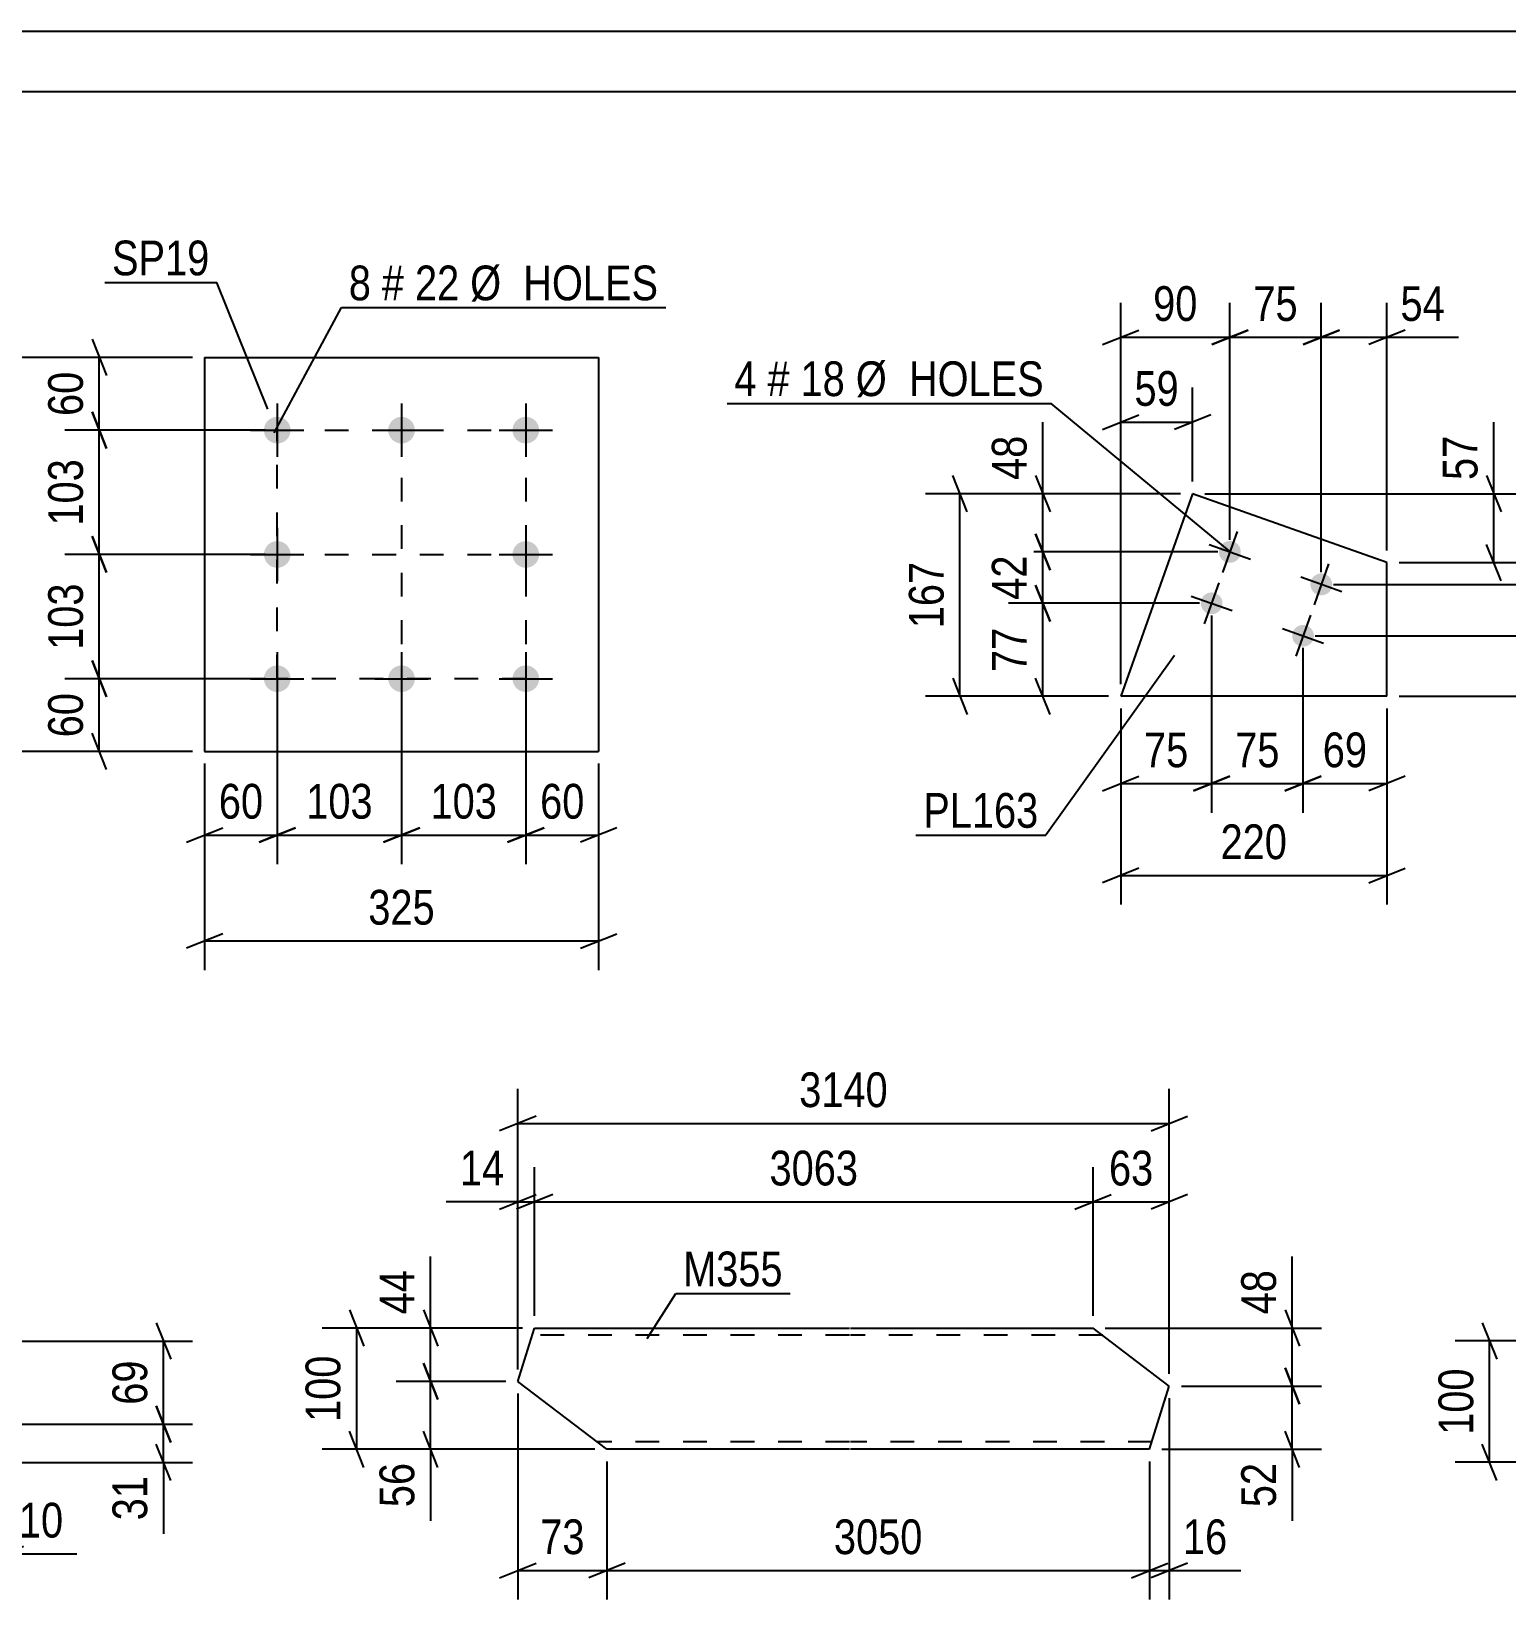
# Model space of a CAD drawing. Header units: millimetres. Extents: x 0 to 420, y 0 to 297.
# Drawn here: x 86.2 to 207.8, y 167.7 to 297 of the extents above; entities that cross this region are included whole.
import ezdxf

# ---------------------------------------------------------------- set-up
doc = ezdxf.new("R2010")
doc.units = ezdxf.units.MM
doc.linetypes.add('DXK_LINE_DOT2', pattern=[3.9198, 1.9599, -1.9599])
doc.styles.add('Arial Narrow', font='ARIALN.TTF', dxfattribs={"height": 0.2})

# ---------------------------------------------------------------- blocks, each defined once
blk = doc.blocks.new('Unknown-318889927-1133')
at = {"color": 5, "linetype": 'Continuous'}
for p, q in [((420, 297), (0, 297)), ((415, 292), (5, 292))]:
    blk.add_line(p, q, dxfattribs=at)
blk = doc.blocks.new('Part-318889927-10375 - 10374')
at = {"color": 2, "linetype": 'Continuous'}
for p, q in [((100.45, 270.11), (100.45, 237.61)), ((100.45, 270.11), (132.95, 270.11)), ((132.95, 270.11), (132.95, 237.61)), ((100.45, 237.61), (132.95, 237.61))]:
    blk.add_line(p, q, dxfattribs=at)
blk = doc.blocks.new('Bolt-318889927-10376 - 10374')
at = {"linetype": 'Continuous'}
for points in [[(106.45, 265.21, -1), (106.45, 263.01, -1)], [(116.7, 265.21, -1), (116.7, 263.01, -1)], [(126.95, 265.21, -1), (126.95, 263.01, -1)], [(106.45, 254.96, -1), (106.45, 252.76, -1)], [(126.95, 254.96, -1), (126.95, 252.76, -1)], [(106.45, 244.71, -1), (106.45, 242.51, -1)], [(116.7, 244.71, -1), (116.7, 242.51, -1)], [(126.95, 244.71, -1), (126.95, 242.51, -1)]]:
    blk.add_hatch(color=1, dxfattribs=at).paths.add_polyline_path(points)
at = {"color": 1, "linetype": 'Continuous'}
for p, q in [((106.45, 266.31), (106.45, 261.91)), ((116.7, 266.31), (116.7, 261.91)), ((126.95, 266.31), (126.95, 261.91)), ((104.25, 264.11), (108.65, 264.11)), ((114.5, 264.11), (118.9, 264.11)), ((124.75, 264.11), (129.15, 264.11)), ((106.45, 256.06), (106.45, 251.66)), ((126.95, 256.06), (126.95, 251.66)), ((104.25, 253.86), (108.65, 253.86)), ((124.75, 253.86), (129.15, 253.86)), ((106.45, 245.81), (106.45, 241.41)), ((116.7, 245.81), (116.7, 241.41)), ((126.95, 245.81), (126.95, 241.41)), ((104.25, 243.61), (108.65, 243.61)), ((114.5, 243.61), (118.9, 243.61)), ((124.75, 243.61), (129.15, 243.61))]:
    blk.add_line(p, q, dxfattribs=at)
blk = doc.blocks.new('Part-318889927-12897 - 12896')
at = {"color": 2, "linetype": 'Continuous'}
for p, q in [((126.29, 185.65), (127.67, 190.06)), ((127.67, 190.06), (153.64, 190.06)), ((153.74, 190.06), (173.74, 190.06)), ((180.02, 185.27), (173.74, 190.06)), ((133.64, 180.06), (126.29, 185.65)), ((178.4, 180.06), (180.02, 185.27)), ((153.64, 180.06), (133.64, 180.06)), ((178.4, 180.06), (153.74, 180.06))]:
    blk.add_line(p, q, dxfattribs=at)
at = {"color": 7, "linetype": 'DXK_LINE_DOT2'}
for p, q in [((153.64, 189.46), (127.48, 189.46)), ((174.53, 189.46), (153.74, 189.46)), ((153.64, 180.66), (132.85, 180.66)), ((178.59, 180.66), (153.74, 180.66))]:
    blk.add_line(p, q, dxfattribs=at)
blk = doc.blocks.new('Part-318889927-10713 - 10712')
at = {"color": 2, "linetype": 'Continuous'}
for p, q in [((181.95, 258.87), (176.02, 242.16)), ((197.97, 253.19), (181.95, 258.87)), ((197.97, 242.16), (197.97, 253.19)), ((197.97, 242.16), (176.02, 242.16))]:
    blk.add_line(p, q, dxfattribs=at)
blk = doc.blocks.new('Bolt-318889927-10714 - 10712')
at = {"linetype": 'Continuous'}
for points in [[(185.87, 253.77, -1), (184.17, 254.37, -1)], [(193.41, 251.09, -1), (191.71, 251.69, -1)], [(184.36, 249.53, -1), (182.67, 250.13, -1)], [(191.9, 246.85, -1), (190.21, 247.45, -1)]]:
    blk.add_hatch(color=1, dxfattribs=at).paths.add_polyline_path(points)
at = {"color": 1, "linetype": 'Continuous'}
for p, q in [((185.62, 255.76), (184.42, 252.37)), ((183.32, 254.67), (186.71, 253.47)), ((193.16, 253.09), (191.96, 249.7)), ((184.12, 251.52), (182.91, 248.13)), ((190.86, 252), (194.25, 250.79)), ((181.82, 250.43), (185.21, 249.23)), ((191.66, 248.85), (190.45, 245.46)), ((189.36, 247.75), (192.75, 246.55))]:
    blk.add_line(p, q, dxfattribs=at)
blk = doc.blocks.new('Rectangle-318889927-12615 - 10374')
at = {"color": 1, "linetype": 'DXK_LINE_DOT2'}
blk.add_lwpolyline([(106.45, 264.11), (126.95, 264.11), (126.95, 243.61), (106.45, 243.61), (106.45, 264.11)], close=True, dxfattribs=at)
blk = doc.blocks.new('Line-318889927-12625 - 10374')
at = {"color": 1, "linetype": 'DXK_LINE_DOT2'}
blk.add_line((106.45, 253.86), (126.95, 253.86), dxfattribs=at)
blk = doc.blocks.new('Line-318889927-12632 - 10374')
at = {"color": 1, "linetype": 'DXK_LINE_DOT2'}
blk.add_line((116.7, 264.11), (116.7, 242.61), dxfattribs=at)
blk = doc.blocks.new('StraightDimension-318889927-10776 - 10374')
at = {"color": 7, "linetype": 'Continuous'}
for p, q in [((91.17, 271.61), (92.37, 268.61)), ((99.45, 270.11), (88.92, 270.11)), ((91.77, 264.11), (91.77, 270.11)), ((92.37, 262.61), (91.17, 265.61)), ((105.45, 264.11), (88.92, 264.11))]:
    blk.add_line(p, q, dxfattribs=at)
at = {"color": 0}
blk.add_wipeout([(91.02, 269.54), (86.82, 269.54), (86.82, 264.68), (91.02, 264.68)], dxfattribs=at)
at = {"color": 3, "style": 'Arial Narrow'}
blk.add_text('60', height=2.863, rotation=90.0002, dxfattribs=at).set_placement((90.42, 265.28))
blk = doc.blocks.new('StraightDimension-318889927-10779 - 10374')
at = {"color": 7, "linetype": 'Continuous'}
for p, q in [((91.17, 245.11), (92.37, 242.11)), ((105.45, 243.61), (88.92, 243.61)), ((91.77, 237.61), (91.77, 243.61)), ((92.37, 236.11), (91.17, 239.11)), ((99.45, 237.61), (88.92, 237.61))]:
    blk.add_line(p, q, dxfattribs=at)
at = {"color": 0}
blk.add_wipeout([(91.02, 243.04), (86.82, 243.04), (86.82, 238.18), (91.02, 238.18)], dxfattribs=at)
at = {"color": 3, "style": 'Arial Narrow'}
blk.add_text('60', height=2.863, rotation=90.0002, dxfattribs=at).set_placement((90.42, 238.78))
blk = doc.blocks.new('StraightDimension-318889927-10792 - 10374')
at = {"color": 7, "linetype": 'Continuous'}
for p, q in [((82.45, 268.61), (81.25, 271.61)), ((99.45, 270.11), (79, 270.11)), ((81.85, 237.61), (81.85, 270.11)), ((81.25, 239.11), (82.45, 236.11)), ((99.45, 237.61), (79, 237.61))]:
    blk.add_line(p, q, dxfattribs=at)
at = {"color": 0}
blk.add_wipeout([(81.1, 257.2), (76.9, 257.2), (76.9, 250.52), (81.1, 250.52)], dxfattribs=at)
at = {"color": 3, "style": 'Arial Narrow'}
blk.add_text('325', height=2.863, rotation=90.0002, dxfattribs=at).set_placement((80.5, 251.12))
blk = doc.blocks.new('StraightDimension-318889927-10796 - 10374')
at = {"color": 7, "linetype": 'Continuous'}
for p, q in [((126.95, 242.61), (126.95, 228.32)), ((132.95, 236.61), (132.95, 228.32)), ((125.45, 230.12), (128.45, 231.32)), ((126.95, 230.72), (132.95, 230.72)), ((134.45, 231.32), (131.45, 230.12))]:
    blk.add_line(p, q, dxfattribs=at)
at = {"color": 0}
blk.add_wipeout([(132.38, 231.47), (132.38, 235.67), (127.53, 235.67), (127.53, 231.47)], dxfattribs=at)
at = {"color": 3, "style": 'Arial Narrow'}
blk.add_text('60', height=2.863, dxfattribs=at).set_placement((128.13, 232.07))
blk = doc.blocks.new('StraightDimension-318889927-10799 - 10374')
at = {"color": 7, "linetype": 'Continuous'}
for p, q in [((106.45, 242.61), (106.45, 228.32)), ((100.45, 236.61), (100.45, 228.32)), ((98.95, 230.12), (101.95, 231.32)), ((100.45, 230.72), (106.45, 230.72)), ((107.95, 231.32), (104.95, 230.12))]:
    blk.add_line(p, q, dxfattribs=at)
at = {"color": 0}
blk.add_wipeout([(105.88, 231.47), (105.88, 235.67), (101.03, 235.67), (101.03, 231.47)], dxfattribs=at)
at = {"color": 3, "style": 'Arial Narrow'}
blk.add_text('60', height=2.863, dxfattribs=at).set_placement((101.63, 232.07))
blk = doc.blocks.new('StraightDimension-318889927-10812 - 10374')
at = {"color": 7, "linetype": 'Continuous'}
for p, q in [((100.45, 236.61), (100.45, 219.58)), ((132.95, 236.61), (132.95, 219.58)), ((101.95, 222.58), (98.95, 221.38)), ((131.45, 221.38), (134.45, 222.58)), ((100.45, 221.98), (132.95, 221.98))]:
    blk.add_line(p, q, dxfattribs=at)
at = {"color": 0}
blk.add_wipeout([(120.05, 222.73), (120.05, 226.93), (113.36, 226.93), (113.36, 222.73)], dxfattribs=at)
at = {"color": 3, "style": 'Arial Narrow'}
blk.add_text('325', height=2.863, dxfattribs=at).set_placement((113.96, 223.33))
blk = doc.blocks.new('StraightDimension-318889927-13998 - 10374')
at = {"color": 7, "linetype": 'Continuous'}
for p, q in [((91.17, 255.36), (92.37, 252.36)), ((105.45, 253.86), (88.92, 253.86)), ((91.77, 243.61), (91.77, 253.86)), ((92.37, 242.11), (91.17, 245.11)), ((105.45, 243.61), (88.92, 243.61))]:
    blk.add_line(p, q, dxfattribs=at)
at = {"color": 0}
blk.add_wipeout([(91.02, 252.08), (86.82, 252.08), (86.82, 245.39), (91.02, 245.39)], dxfattribs=at)
at = {"color": 3, "style": 'Arial Narrow'}
blk.add_text('103', height=2.863, rotation=90.0002, dxfattribs=at).set_placement((90.42, 245.99))
blk = doc.blocks.new('StraightDimension-318889927-14000 - 10374')
at = {"color": 7, "linetype": 'Continuous'}
for p, q in [((91.17, 265.61), (92.37, 262.61)), ((105.45, 264.11), (88.92, 264.11)), ((91.77, 253.86), (91.77, 264.11)), ((92.37, 252.36), (91.17, 255.36)), ((105.45, 253.86), (88.92, 253.86))]:
    blk.add_line(p, q, dxfattribs=at)
at = {"color": 0}
blk.add_wipeout([(91.02, 262.33), (86.82, 262.33), (86.82, 255.64), (91.02, 255.64)], dxfattribs=at)
at = {"color": 3, "style": 'Arial Narrow'}
blk.add_text('103', height=2.863, rotation=90.0002, dxfattribs=at).set_placement((90.42, 256.24))
blk = doc.blocks.new('StraightDimension-318889927-14020 - 10374')
at = {"color": 7, "linetype": 'Continuous'}
for p, q in [((106.45, 242.61), (106.45, 228.32)), ((116.7, 242.61), (116.7, 228.32)), ((104.95, 230.12), (107.95, 231.32)), ((106.45, 230.72), (116.7, 230.72)), ((118.2, 231.32), (115.2, 230.12))]:
    blk.add_line(p, q, dxfattribs=at)
at = {"color": 0}
blk.add_wipeout([(114.92, 231.47), (114.92, 235.67), (108.24, 235.67), (108.24, 231.47)], dxfattribs=at)
at = {"color": 3, "style": 'Arial Narrow'}
blk.add_text('103', height=2.863, dxfattribs=at).set_placement((108.84, 232.07))
blk = doc.blocks.new('StraightDimension-318889927-14022 - 10374')
at = {"color": 7, "linetype": 'Continuous'}
for p, q in [((116.7, 242.61), (116.7, 228.32)), ((126.95, 242.61), (126.95, 228.32)), ((115.2, 230.12), (118.2, 231.32)), ((116.7, 230.72), (126.95, 230.72)), ((128.45, 231.32), (125.45, 230.12))]:
    blk.add_line(p, q, dxfattribs=at)
at = {"color": 0}
blk.add_wipeout([(125.17, 231.47), (125.17, 235.67), (118.49, 235.67), (118.49, 231.47)], dxfattribs=at)
at = {"color": 3, "style": 'Arial Narrow'}
blk.add_text('103', height=2.863, dxfattribs=at).set_placement((119.09, 232.07))
blk = doc.blocks.new('StraightDimension-318889927-13119 - 12880')
at = {"color": 7, "linetype": 'Continuous'}
for p, q in [((96.47, 183.63), (97.67, 180.63)), ((85.01, 182.13), (99.47, 182.13)), ((97.07, 178.98), (97.07, 182.13)), ((97.67, 177.48), (96.47, 180.48)), ((84.03, 178.98), (99.47, 178.98)), ((97.07, 178.98), (97.07, 173.08)), ((97.07, 178.98), (97.07, 173.08))]:
    blk.add_line(p, q, dxfattribs=at)
at = {"color": 0}
blk.add_wipeout([(96.32, 178.46), (92.12, 178.46), (92.12, 173.6), (96.32, 173.6)], dxfattribs=at)
at = {"color": 3, "style": 'Arial Narrow'}
blk.add_text('31', height=2.863, rotation=90.0002, dxfattribs=at).set_placement((95.72, 174.2))
blk = doc.blocks.new('StraightDimension-318889927-12976 - 12880')
at = {"color": 7, "linetype": 'Continuous'}
for p, q in [((84.01, 181.13), (84.01, 169.03)), ((83.03, 177.98), (83.03, 169.03)), ((81.53, 170.83), (84.53, 172.03)), ((85.51, 172.03), (82.51, 170.83)), ((83.03, 171.43), (84.01, 171.43)), ((84.01, 171.43), (89.92, 171.43)), ((84.01, 171.43), (89.92, 171.43))]:
    blk.add_line(p, q, dxfattribs=at)
at = {"color": 0}
blk.add_wipeout([(89.39, 172.18), (89.39, 176.38), (84.54, 176.38), (84.54, 172.18)], dxfattribs=at)
at = {"color": 3, "style": 'Arial Narrow'}
blk.add_text('10', height=2.863, dxfattribs=at).set_placement((85.14, 172.78))
blk = doc.blocks.new('StraightDimension-318889927-13118 - 12880')
at = {"color": 7, "linetype": 'Continuous'}
for p, q in [((96.47, 190.48), (97.67, 187.48)), ((76.02, 188.98), (99.47, 188.98)), ((97.07, 182.13), (97.07, 188.98)), ((97.67, 180.63), (96.47, 183.63)), ((85.01, 182.13), (99.47, 182.13))]:
    blk.add_line(p, q, dxfattribs=at)
at = {"color": 0}
blk.add_wipeout([(96.32, 187.98), (92.12, 187.98), (92.12, 183.13), (96.32, 183.13)], dxfattribs=at)
at = {"color": 3, "style": 'Arial Narrow'}
blk.add_text('69', height=2.863, rotation=90.0002, dxfattribs=at).set_placement((95.72, 183.73))
blk = doc.blocks.new('StraightDimension-318889927-13576 - 12864')
at = {"color": 7, "linetype": 'Continuous'}
for p, q in [((205.84, 190.49), (207.04, 187.49)), ((213.06, 188.99), (203.59, 188.99)), ((206.44, 178.99), (206.44, 188.99)), ((207.04, 177.49), (205.84, 180.49)), ((216.7, 178.99), (203.59, 178.99))]:
    blk.add_line(p, q, dxfattribs=at)
at = {"color": 0}
blk.add_wipeout([(205.69, 187.33), (201.49, 187.33), (201.49, 180.65), (205.69, 180.65)], dxfattribs=at)
at = {"color": 3, "style": 'Arial Narrow'}
blk.add_text('100', height=2.863, rotation=90.0002, dxfattribs=at).set_placement((205.09, 181.25))
blk = doc.blocks.new('StraightDimension-318889927-13207 - 12896')
at = {"color": 7, "linetype": 'Continuous'}
for p, q in [((119.1, 190.06), (119.1, 195.96)), ((119.1, 190.06), (119.1, 195.96)), ((118.5, 191.56), (119.7, 188.56)), ((126.67, 190.06), (116.25, 190.06)), ((119.1, 185.65), (119.1, 190.06)), ((119.7, 184.15), (118.5, 187.15)), ((125.29, 185.65), (116.25, 185.65))]:
    blk.add_line(p, q, dxfattribs=at)
at = {"color": 0}
blk.add_wipeout([(118.35, 195.44), (114.15, 195.44), (114.15, 190.58), (118.35, 190.58)], dxfattribs=at)
at = {"color": 3, "style": 'Arial Narrow'}
blk.add_text('44', height=2.863, rotation=90.0002, dxfattribs=at).set_placement((117.75, 191.18))
blk = doc.blocks.new('StraightDimension-318889927-13175 - 12896')
at = {"color": 7, "linetype": 'Continuous'}
for p, q in [((112.4, 191.56), (113.6, 188.56)), ((126.67, 190.06), (110.15, 190.06)), ((113, 180.06), (113, 190.06)), ((113.6, 178.56), (112.4, 181.56)), ((132.64, 180.06), (110.15, 180.06))]:
    blk.add_line(p, q, dxfattribs=at)
at = {"color": 0}
blk.add_wipeout([(112.25, 188.4), (108.05, 188.4), (108.05, 181.71), (112.25, 181.71)], dxfattribs=at)
at = {"color": 3, "style": 'Arial Narrow'}
blk.add_text('100', height=2.863, rotation=90.0002, dxfattribs=at).set_placement((111.65, 182.31))
blk = doc.blocks.new('StraightDimension-318889927-13256 - 12896')
at = {"color": 7, "linetype": 'Continuous'}
for p, q in [((190.17, 190.06), (190.17, 195.96)), ((190.17, 190.06), (190.17, 195.96)), ((189.57, 191.56), (190.77, 188.56)), ((174.74, 190.06), (192.57, 190.06)), ((190.17, 185.27), (190.17, 190.06)), ((190.77, 183.77), (189.57, 186.77)), ((181.02, 185.27), (192.57, 185.27))]:
    blk.add_line(p, q, dxfattribs=at)
at = {"color": 0}
blk.add_wipeout([(189.42, 195.44), (185.22, 195.44), (185.22, 190.58), (189.42, 190.58)], dxfattribs=at)
at = {"color": 3, "style": 'Arial Narrow'}
blk.add_text('48', height=2.863, rotation=90.0002, dxfattribs=at).set_placement((188.82, 191.18))
blk = doc.blocks.new('StraightDimension-318889927-13317 - 12896')
at = {"color": 7, "linetype": 'Continuous'}
for p, q in [((127.67, 191.06), (127.67, 203.32)), ((173.74, 191.06), (173.74, 203.32)), ((129.17, 201.07), (126.17, 199.87)), ((172.24, 199.87), (175.24, 201.07)), ((127.67, 200.47), (173.74, 200.47))]:
    blk.add_line(p, q, dxfattribs=at)
at = {"color": 0}
blk.add_wipeout([(154.96, 201.22), (154.96, 205.42), (146.45, 205.42), (146.45, 201.22)], dxfattribs=at)
at = {"color": 3, "style": 'Arial Narrow'}
blk.add_text('3063', height=2.863, dxfattribs=at).set_placement((147.05, 201.82))
blk = doc.blocks.new('StraightDimension-318889927-13208 - 12896')
at = {"color": 7, "linetype": 'Continuous'}
for p, q in [((118.5, 187.15), (119.7, 184.15)), ((125.29, 185.65), (116.25, 185.65)), ((119.1, 180.06), (119.1, 185.65)), ((119.7, 178.56), (118.5, 181.56)), ((132.64, 180.06), (116.25, 180.06)), ((119.1, 180.06), (119.1, 174.15)), ((119.1, 180.06), (119.1, 174.15))]:
    blk.add_line(p, q, dxfattribs=at)
at = {"color": 0}
blk.add_wipeout([(118.35, 179.53), (114.15, 179.53), (114.15, 174.68), (118.35, 174.68)], dxfattribs=at)
at = {"color": 3, "style": 'Arial Narrow'}
blk.add_text('56', height=2.863, rotation=90.0002, dxfattribs=at).set_placement((117.75, 175.28))
blk = doc.blocks.new('StraightDimension-318889927-13444 - 12896')
at = {"color": 7, "linetype": 'Continuous'}
for p, q in [((126.29, 184.65), (126.29, 167.66)), ((133.64, 179.06), (133.64, 167.66)), ((124.79, 169.46), (127.79, 170.66)), ((126.29, 170.06), (133.64, 170.06)), ((135.14, 170.66), (132.14, 169.46))]:
    blk.add_line(p, q, dxfattribs=at)
at = {"color": 0}
blk.add_wipeout([(132.39, 170.81), (132.39, 175.01), (127.54, 175.01), (127.54, 170.81)], dxfattribs=at)
at = {"color": 3, "style": 'Arial Narrow'}
blk.add_text('73', height=2.863, dxfattribs=at).set_placement((128.14, 171.41))
blk = doc.blocks.new('StraightDimension-318889927-13316 - 12896')
at = {"color": 7, "linetype": 'Continuous'}
for p, q in [((173.74, 191.06), (173.74, 203.32)), ((180.02, 186.27), (180.02, 203.32)), ((172.24, 199.87), (175.24, 201.07)), ((181.52, 201.07), (178.52, 199.87)), ((173.74, 200.47), (180.02, 200.47))]:
    blk.add_line(p, q, dxfattribs=at)
at = {"color": 0}
blk.add_wipeout([(179.31, 201.22), (179.31, 205.42), (174.45, 205.42), (174.45, 201.22)], dxfattribs=at)
at = {"color": 3, "style": 'Arial Narrow'}
blk.add_text('63', height=2.863, dxfattribs=at).set_placement((175.05, 201.82))
blk = doc.blocks.new('StraightDimension-318889927-13305 - 12896')
at = {"color": 7, "linetype": 'Continuous'}
for p, q in [((126.29, 186.65), (126.29, 209.78)), ((180.02, 186.27), (180.02, 209.78)), ((127.79, 207.53), (124.79, 206.33)), ((178.52, 206.33), (181.52, 207.53)), ((126.29, 206.93), (180.02, 206.93))]:
    blk.add_line(p, q, dxfattribs=at)
at = {"color": 0}
blk.add_wipeout([(157.42, 207.68), (157.42, 211.88), (148.9, 211.88), (148.9, 207.68)], dxfattribs=at)
at = {"color": 3, "style": 'Arial Narrow'}
blk.add_text('3140', height=2.863, dxfattribs=at).set_placement((149.5, 208.28))
blk = doc.blocks.new('StraightDimension-318889927-13257 - 12896')
at = {"color": 7, "linetype": 'Continuous'}
for p, q in [((189.57, 186.77), (190.77, 183.77)), ((181.02, 185.27), (192.57, 185.27)), ((190.17, 180.06), (190.17, 185.27)), ((190.77, 178.56), (189.57, 181.56)), ((179.4, 180.06), (192.57, 180.06)), ((190.17, 180.06), (190.17, 174.15)), ((190.17, 180.06), (190.17, 174.15))]:
    blk.add_line(p, q, dxfattribs=at)
at = {"color": 0}
blk.add_wipeout([(189.42, 179.53), (185.22, 179.53), (185.22, 174.68), (189.42, 174.68)], dxfattribs=at)
at = {"color": 3, "style": 'Arial Narrow'}
blk.add_text('52', height=2.863, rotation=90.0002, dxfattribs=at).set_placement((188.82, 175.28))
blk = doc.blocks.new('StraightDimension-318889927-13318 - 12896')
at = {"color": 7, "linetype": 'Continuous'}
for p, q in [((126.29, 186.65), (126.29, 203.32)), ((127.67, 191.06), (127.67, 203.32)), ((124.79, 199.87), (127.79, 201.07)), ((129.17, 201.07), (126.17, 199.87)), ((126.29, 200.47), (120.39, 200.47)), ((126.29, 200.47), (120.39, 200.47)), ((126.29, 200.47), (127.67, 200.47))]:
    blk.add_line(p, q, dxfattribs=at)
at = {"color": 0}
blk.add_wipeout([(125.77, 201.22), (125.77, 205.42), (120.91, 205.42), (120.91, 201.22)], dxfattribs=at)
at = {"color": 3, "style": 'Arial Narrow'}
blk.add_text('14', height=2.863, dxfattribs=at).set_placement((121.51, 201.82))
blk = doc.blocks.new('StraightDimension-318889927-13442 - 12896')
at = {"color": 7, "linetype": 'Continuous'}
for p, q in [((180.02, 184.27), (180.02, 167.66)), ((178.4, 179.06), (178.4, 167.66)), ((176.9, 169.46), (179.9, 170.66)), ((178.4, 170.06), (180.02, 170.06)), ((181.52, 170.66), (178.52, 169.46)), ((180.02, 170.06), (185.93, 170.06)), ((180.02, 170.06), (185.93, 170.06))]:
    blk.add_line(p, q, dxfattribs=at)
at = {"color": 0}
blk.add_wipeout([(185.41, 170.81), (185.41, 175.01), (180.55, 175.01), (180.55, 170.81)], dxfattribs=at)
at = {"color": 3, "style": 'Arial Narrow'}
blk.add_text('16', height=2.863, dxfattribs=at).set_placement((181.15, 171.41))
blk = doc.blocks.new('StraightDimension-318889927-13443 - 12896')
at = {"color": 7, "linetype": 'Continuous'}
for p, q in [((133.64, 179.06), (133.64, 167.66)), ((178.4, 179.06), (178.4, 167.66)), ((135.14, 170.66), (132.14, 169.46)), ((133.64, 170.06), (178.4, 170.06)), ((176.9, 169.46), (179.9, 170.66))]:
    blk.add_line(p, q, dxfattribs=at)
at = {"color": 0}
blk.add_wipeout([(160.28, 170.81), (160.28, 175.01), (151.76, 175.01), (151.76, 170.81)], dxfattribs=at)
at = {"color": 3, "style": 'Arial Narrow'}
blk.add_text('3050', height=2.863, dxfattribs=at).set_placement((152.36, 171.41))
blk = doc.blocks.new('StraightDimension-318889927-12730 - 10712')
at = {"color": 7, "linetype": 'Continuous'}
for p, q in [((185.02, 255.07), (185.02, 274.62)), ((192.56, 252.39), (192.56, 274.62)), ((183.52, 271.17), (186.52, 272.37)), ((185.02, 271.77), (192.56, 271.77)), ((194.06, 272.37), (191.06, 271.17))]:
    blk.add_line(p, q, dxfattribs=at)
at = {"color": 0}
blk.add_wipeout([(191.22, 272.52), (191.22, 276.72), (186.36, 276.72), (186.36, 272.52)], dxfattribs=at)
at = {"color": 3, "style": 'Arial Narrow'}
blk.add_text('75', height=2.863, dxfattribs=at).set_placement((186.96, 273.12))
blk = doc.blocks.new('StraightDimension-318889927-11144 - 10712')
at = {"color": 7, "linetype": 'Continuous'}
for p, q in [((176.02, 241.16), (176.02, 224.98)), ((197.97, 241.16), (197.97, 224.98)), ((177.52, 227.98), (174.52, 226.78)), ((196.47, 226.78), (199.47, 227.98)), ((176.02, 227.38), (197.97, 227.38))]:
    blk.add_line(p, q, dxfattribs=at)
at = {"color": 0}
blk.add_wipeout([(190.34, 228.13), (190.34, 232.33), (183.65, 232.33), (183.65, 228.13)], dxfattribs=at)
at = {"color": 3, "style": 'Arial Narrow'}
blk.add_text('220', height=2.863, dxfattribs=at).set_placement((184.25, 228.73))
blk = doc.blocks.new('StraightDimension-318889927-12676 - 10712')
at = {"color": 7, "linetype": 'Continuous'}
for p, q in [((183.51, 248.83), (183.51, 232.56)), ((176.02, 241.16), (176.02, 232.56)), ((174.52, 234.36), (177.52, 235.56)), ((185.01, 235.56), (182.01, 234.36)), ((176.02, 234.96), (183.51, 234.96))]:
    blk.add_line(p, q, dxfattribs=at)
at = {"color": 0}
blk.add_wipeout([(182.19, 235.71), (182.19, 239.91), (177.34, 239.91), (177.34, 235.71)], dxfattribs=at)
at = {"color": 3, "style": 'Arial Narrow'}
blk.add_text('75', height=2.863, dxfattribs=at).set_placement((177.94, 236.31))
blk = doc.blocks.new('StraightDimension-318889927-11148 - 10712')
at = {"color": 7, "linetype": 'Continuous'}
for p, q in [((206.79, 258.87), (206.79, 264.78)), ((206.79, 258.87), (206.79, 264.78)), ((206.19, 260.37), (207.39, 257.37)), ((182.95, 258.87), (209.19, 258.87)), ((206.79, 253.19), (206.79, 258.87)), ((207.39, 251.69), (206.19, 254.69)), ((198.97, 253.19), (209.19, 253.19))]:
    blk.add_line(p, q, dxfattribs=at)
at = {"color": 0}
blk.add_wipeout([(206.04, 264.25), (201.84, 264.25), (201.84, 259.4), (206.04, 259.4)], dxfattribs=at)
at = {"color": 3, "style": 'Arial Narrow'}
blk.add_text('57', height=2.863, rotation=90.0002, dxfattribs=at).set_placement((205.44, 260))
blk = doc.blocks.new('StraightDimension-318889927-11140 - 10712')
at = {"color": 7, "linetype": 'Continuous'}
for p, q in [((176.02, 243.16), (176.02, 267.62)), ((181.95, 259.87), (181.95, 267.62)), ((174.52, 264.17), (177.52, 265.37)), ((183.45, 265.37), (180.45, 264.17)), ((176.02, 264.77), (181.95, 264.77))]:
    blk.add_line(p, q, dxfattribs=at)
at = {"color": 0}
blk.add_wipeout([(181.41, 265.52), (181.41, 269.72), (176.55, 269.72), (176.55, 265.52)], dxfattribs=at)
at = {"color": 3, "style": 'Arial Narrow'}
blk.add_text('59', height=2.863, dxfattribs=at).set_placement((177.15, 266.12))
blk = doc.blocks.new('StraightDimension-318889927-11154 - 10712')
at = {"color": 7, "linetype": 'Continuous'}
for p, q in [((163.36, 257.37), (162.16, 260.37)), ((180.95, 258.87), (159.91, 258.87)), ((162.76, 242.16), (162.76, 258.87)), ((162.16, 243.66), (163.36, 240.66)), ((175.02, 242.16), (159.91, 242.16))]:
    blk.add_line(p, q, dxfattribs=at)
at = {"color": 0}
blk.add_wipeout([(162.01, 253.86), (157.81, 253.86), (157.81, 247.17), (162.01, 247.17)], dxfattribs=at)
at = {"color": 3, "style": 'Arial Narrow'}
blk.add_text('167', height=2.863, rotation=90.0002, dxfattribs=at).set_placement((161.41, 247.77))
blk = doc.blocks.new('StraightDimension-318889927-12651 - 10712')
at = {"color": 7, "linetype": 'Continuous'}
for p, q in [((169.6, 258.87), (169.6, 264.78)), ((169.6, 258.87), (169.6, 264.78)), ((169, 260.37), (170.2, 257.37)), ((180.95, 258.87), (166.75, 258.87)), ((169.6, 254.07), (169.6, 258.87)), ((170.2, 252.57), (169, 255.57)), ((184.02, 254.07), (166.75, 254.07))]:
    blk.add_line(p, q, dxfattribs=at)
at = {"color": 0}
blk.add_wipeout([(168.85, 264.25), (164.65, 264.25), (164.65, 259.4), (168.85, 259.4)], dxfattribs=at)
at = {"color": 3, "style": 'Arial Narrow'}
blk.add_text('48', height=2.863, rotation=90.0002, dxfattribs=at).set_placement((168.25, 260))
blk = doc.blocks.new('StraightDimension-318889927-12652 - 10712')
at = {"color": 7, "linetype": 'Continuous'}
for p, q in [((169, 255.57), (170.2, 252.57)), ((184.02, 254.07), (166.75, 254.07)), ((169.6, 249.83), (169.6, 254.07)), ((170.2, 248.33), (169, 251.33)), ((182.51, 249.83), (166.75, 249.83))]:
    blk.add_line(p, q, dxfattribs=at)
at = {"color": 0}
blk.add_wipeout([(168.85, 254.38), (164.65, 254.38), (164.65, 249.52), (168.85, 249.52)], dxfattribs=at)
at = {"color": 3, "style": 'Arial Narrow'}
blk.add_text('42', height=2.863, rotation=90.0002, dxfattribs=at).set_placement((168.25, 250.12))
blk = doc.blocks.new('StraightDimension-318889927-12653 - 10712')
at = {"color": 7, "linetype": 'Continuous'}
for p, q in [((169, 251.33), (170.2, 248.33)), ((182.51, 249.83), (166.75, 249.83)), ((169.6, 242.16), (169.6, 249.83)), ((170.2, 240.66), (169, 243.66)), ((175.02, 242.16), (166.75, 242.16))]:
    blk.add_line(p, q, dxfattribs=at)
at = {"color": 0}
blk.add_wipeout([(168.85, 248.42), (164.65, 248.42), (164.65, 243.56), (168.85, 243.56)], dxfattribs=at)
at = {"color": 3, "style": 'Arial Narrow'}
blk.add_text('77', height=2.863, rotation=90.0002, dxfattribs=at).set_placement((168.25, 244.16))
blk = doc.blocks.new('StraightDimension-318889927-12674 - 10712')
at = {"color": 7, "linetype": 'Continuous'}
for p, q in [((191.05, 246.15), (191.05, 232.56)), ((197.97, 241.16), (197.97, 232.56)), ((189.55, 234.36), (192.55, 235.56)), ((199.47, 235.56), (196.47, 234.36)), ((191.05, 234.96), (197.97, 234.96))]:
    blk.add_line(p, q, dxfattribs=at)
at = {"color": 0}
blk.add_wipeout([(196.94, 235.71), (196.94, 239.91), (192.08, 239.91), (192.08, 235.71)], dxfattribs=at)
at = {"color": 3, "style": 'Arial Narrow'}
blk.add_text('69', height=2.863, dxfattribs=at).set_placement((192.68, 236.31))
blk = doc.blocks.new('StraightDimension-318889927-12675 - 10712')
at = {"color": 7, "linetype": 'Continuous'}
for p, q in [((183.51, 248.83), (183.51, 232.56)), ((191.05, 246.15), (191.05, 232.56)), ((182.01, 234.36), (185.01, 235.56)), ((192.55, 235.56), (189.55, 234.36)), ((183.51, 234.96), (191.05, 234.96))]:
    blk.add_line(p, q, dxfattribs=at)
at = {"color": 0}
blk.add_wipeout([(189.71, 235.71), (189.71, 239.91), (184.86, 239.91), (184.86, 235.71)], dxfattribs=at)
at = {"color": 3, "style": 'Arial Narrow'}
blk.add_text('75', height=2.863, dxfattribs=at).set_placement((185.46, 236.31))
blk = doc.blocks.new('StraightDimension-318889927-12701 - 10712')
at = {"color": 7, "linetype": 'Continuous'}
for p, q in [((215.68, 260.37), (216.88, 257.37)), ((182.95, 258.87), (218.68, 258.87)), ((216.28, 251.39), (216.28, 258.87)), ((216.88, 249.89), (215.68, 252.89)), ((193.56, 251.39), (218.68, 251.39))]:
    blk.add_line(p, q, dxfattribs=at)
at = {"color": 0}
blk.add_wipeout([(215.53, 257.56), (211.33, 257.56), (211.33, 252.7), (215.53, 252.7)], dxfattribs=at)
at = {"color": 3, "style": 'Arial Narrow'}
blk.add_text('75', height=2.863, rotation=90.0002, dxfattribs=at).set_placement((214.93, 253.3))
blk = doc.blocks.new('StraightDimension-318889927-12702 - 10712')
at = {"color": 7, "linetype": 'Continuous'}
for p, q in [((215.68, 252.89), (216.88, 249.89)), ((193.56, 251.39), (218.68, 251.39)), ((216.28, 247.15), (216.28, 251.39)), ((216.88, 245.65), (215.68, 248.65)), ((192.05, 247.15), (218.68, 247.15))]:
    blk.add_line(p, q, dxfattribs=at)
at = {"color": 0}
blk.add_wipeout([(215.53, 251.7), (211.33, 251.7), (211.33, 246.85), (215.53, 246.85)], dxfattribs=at)
at = {"color": 3, "style": 'Arial Narrow'}
blk.add_text('42', height=2.863, rotation=90.0002, dxfattribs=at).set_placement((214.93, 247.45))
blk = doc.blocks.new('StraightDimension-318889927-12703 - 10712')
at = {"color": 7, "linetype": 'Continuous'}
for p, q in [((215.68, 248.65), (216.88, 245.65)), ((192.05, 247.15), (218.68, 247.15)), ((216.28, 242.16), (216.28, 247.15)), ((216.88, 240.66), (215.68, 243.66)), ((198.97, 242.16), (218.68, 242.16)), ((216.28, 242.16), (216.28, 236.25)), ((216.28, 242.16), (216.28, 236.25))]:
    blk.add_line(p, q, dxfattribs=at)
at = {"color": 0}
blk.add_wipeout([(215.53, 241.63), (211.33, 241.63), (211.33, 236.77), (215.53, 236.77)], dxfattribs=at)
at = {"color": 3, "style": 'Arial Narrow'}
blk.add_text('50', height=2.863, rotation=90.0002, dxfattribs=at).set_placement((214.93, 237.37))
blk = doc.blocks.new('StraightDimension-318889927-12729 - 10712')
at = {"color": 7, "linetype": 'Continuous'}
for p, q in [((192.56, 252.39), (192.56, 274.62)), ((197.97, 254.19), (197.97, 274.62)), ((191.06, 271.17), (194.06, 272.37)), ((192.56, 271.77), (197.97, 271.77)), ((199.47, 272.37), (196.47, 271.17)), ((197.97, 271.77), (203.88, 271.77)), ((197.97, 271.77), (203.88, 271.77))]:
    blk.add_line(p, q, dxfattribs=at)
at = {"color": 0}
blk.add_wipeout([(203.35, 272.52), (203.35, 276.72), (198.49, 276.72), (198.49, 272.52)], dxfattribs=at)
at = {"color": 3, "style": 'Arial Narrow'}
blk.add_text('54', height=2.863, dxfattribs=at).set_placement((199.09, 273.12))
blk = doc.blocks.new('StraightDimension-318889927-12731 - 10712')
at = {"color": 7, "linetype": 'Continuous'}
for p, q in [((176.02, 243.16), (176.02, 274.62)), ((185.02, 255.07), (185.02, 274.62)), ((174.52, 271.17), (177.52, 272.37)), ((176.02, 271.77), (185.02, 271.77)), ((186.52, 272.37), (183.52, 271.17))]:
    blk.add_line(p, q, dxfattribs=at)
at = {"color": 0}
blk.add_wipeout([(182.95, 272.52), (182.95, 276.72), (178.09, 276.72), (178.09, 272.52)], dxfattribs=at)
at = {"color": 3, "style": 'Arial Narrow'}
blk.add_text('90', height=2.863, dxfattribs=at).set_placement((178.69, 273.12))
blk = doc.blocks.new('Mark-318889927-11218 - 10374')
at = {"color": 0}
blk.add_wipeout([(100.86, 276.88), (100.86, 279.88), (92.82, 279.88), (92.82, 276.88)], dxfattribs=at)
blk.add_wipeout([(100.86, 276.88), (100.86, 279.88), (92.82, 279.88), (92.82, 276.88)], dxfattribs=at)
at = {"color": 30, "linetype": 'Continuous'}
for p in [(92.22, 276.28), (105.66, 265.85)]:
    blk.add_line(p, (101.46, 276.28), dxfattribs=at)
at = {"color": 3, "style": 'Arial Narrow'}
blk.add_text('SP19', height=2.863, dxfattribs=at).set_placement((92.82, 276.88))
blk = doc.blocks.new('Mark-318889927-11221 - 10374')
at = {"color": 0}
for points in [[(114.18, 274.82), (114.18, 277.82), (112.35, 277.82), (112.35, 274.82)], [(116.91, 274.82), (116.91, 277.82), (115.08, 277.82), (115.08, 274.82)], [(121.46, 274.82), (121.46, 277.82), (117.81, 277.82), (117.81, 274.82)], [(137.89, 274.82), (137.89, 277.82), (122.36, 277.82), (122.36, 274.82)]]:
    blk.add_wipeout(points, dxfattribs=at)
for points in [[(114.18, 274.82), (114.18, 277.82), (112.35, 277.82), (112.35, 274.82)], [(116.91, 274.82), (116.91, 277.82), (115.08, 277.82), (115.08, 274.82)], [(121.46, 274.82), (121.46, 277.82), (117.81, 277.82), (117.81, 274.82)], [(137.89, 274.82), (137.89, 277.82), (122.36, 277.82), (122.36, 274.82)]]:
    blk.add_wipeout(points, dxfattribs=at)
at = {"color": 7, "linetype": 'Continuous'}
for p, q in [((106.2, 263.89), (111.75, 274.22)), ((111.75, 274.22), (138.49, 274.22))]:
    blk.add_line(p, q, dxfattribs=at)
at = {"color": 3, "style": 'Arial Narrow'}
for s, height, p in [('8', 2.86, (112.35, 274.82)), ('#', 2.86, (115.08, 274.82)), ('22', 2.863, (117.81, 274.82)), ('Ø  HOLES', 2.863, (122.36, 274.82))]:
    blk.add_text(s, height=height, dxfattribs=at).set_placement(p)
blk = doc.blocks.new('Mark-318889927-13374 - 12896')
at = {"color": 0}
blk.add_wipeout([(148.14, 193.5), (148.14, 196.5), (139.92, 196.5), (139.92, 193.5)], dxfattribs=at)
blk.add_wipeout([(148.14, 193.5), (148.14, 196.5), (139.92, 196.5), (139.92, 193.5)], dxfattribs=at)
at = {"color": 30, "linetype": 'Continuous'}
for p, q in [((136.95, 189.2), (139.32, 192.9)), ((139.32, 192.9), (148.74, 192.9))]:
    blk.add_line(p, q, dxfattribs=at)
at = {"color": 3, "style": 'Arial Narrow'}
blk.add_text('M355', height=2.863, dxfattribs=at).set_placement((139.92, 193.5))
blk = doc.blocks.new('Mark-318889927-11292 - 10712')
at = {"color": 0}
blk.add_wipeout([(169.23, 231.32), (169.23, 234.32), (159.73, 234.32), (159.73, 231.32)], dxfattribs=at)
blk.add_wipeout([(169.23, 231.32), (169.23, 234.32), (159.73, 234.32), (159.73, 231.32)], dxfattribs=at)
at = {"color": 30, "linetype": 'Continuous'}
for p in [(180.44, 245.53), (159.13, 230.72)]:
    blk.add_line(p, (169.83, 230.72), dxfattribs=at)
at = {"color": 3, "style": 'Arial Narrow'}
blk.add_text('PL163', height=2.863, dxfattribs=at).set_placement((159.73, 231.32))
blk = doc.blocks.new('Mark-318889927-11295 - 10712')
at = {"color": 0}
for points in [[(145.98, 266.92), (145.98, 269.92), (144.15, 269.92), (144.15, 266.92)], [(148.71, 266.92), (148.71, 269.92), (146.88, 269.92), (146.88, 266.92)], [(153.27, 266.92), (153.27, 269.92), (149.61, 269.92), (149.61, 266.92)], [(169.69, 266.92), (169.69, 269.92), (154.17, 269.92), (154.17, 266.92)]]:
    blk.add_wipeout(points, dxfattribs=at)
for points in [[(145.98, 266.92), (145.98, 269.92), (144.15, 269.92), (144.15, 266.92)], [(148.71, 266.92), (148.71, 269.92), (146.88, 269.92), (146.88, 266.92)], [(153.27, 266.92), (153.27, 269.92), (149.61, 269.92), (149.61, 266.92)], [(169.69, 266.92), (169.69, 269.92), (154.17, 269.92), (154.17, 266.92)]]:
    blk.add_wipeout(points, dxfattribs=at)
at = {"color": 7, "linetype": 'Continuous'}
for p in [(143.55, 266.32), (185.12, 254.03)]:
    blk.add_line(p, (170.29, 266.32), dxfattribs=at)
at = {"color": 3, "style": 'Arial Narrow'}
for s, height, p in [('4', 2.86, (144.15, 266.92)), ('#', 2.86, (146.88, 266.92)), ('18', 2.863, (149.61, 266.92)), ('Ø  HOLES', 2.863, (154.17, 266.92))]:
    blk.add_text(s, height=height, dxfattribs=at).set_placement(p)

msp = doc.modelspace()

# ---------------------------------------------------------------- block references
for name in ['Unknown-318889927-1133', 'Part-318889927-10375 - 10374', 'Bolt-318889927-10376 - 10374', 'Rectangle-318889927-12615 - 10374', 'Line-318889927-12632 - 10374', 'Part-318889927-10713 - 10712', 'Bolt-318889927-10714 - 10712', 'Line-318889927-12625 - 10374', 'Part-318889927-12897 - 12896']:
    msp.add_blockref(name, (0, 0))

# ---------------------------------------------------------------- next in the draw order: block references
for name in ['StraightDimension-318889927-12730 - 10712', 'StraightDimension-318889927-10776 - 10374', 'StraightDimension-318889927-10779 - 10374', 'StraightDimension-318889927-10796 - 10374', 'StraightDimension-318889927-11144 - 10712', 'StraightDimension-318889927-13207 - 12896', 'StraightDimension-318889927-13256 - 12896', 'StraightDimension-318889927-13576 - 12864', 'StraightDimension-318889927-13119 - 12880']:
    msp.add_blockref(name, (0, 0))

# ---------------------------------------------------------------- next in the draw order: block references
for name in ['StraightDimension-318889927-10792 - 10374', 'StraightDimension-318889927-11148 - 10712', 'StraightDimension-318889927-12676 - 10712', 'StraightDimension-318889927-12674 - 10712', 'StraightDimension-318889927-13175 - 12896', 'StraightDimension-318889927-12976 - 12880']:
    msp.add_blockref(name, (0, 0))

# ---------------------------------------------------------------- next in the draw order: block references
for name in ['StraightDimension-318889927-11140 - 10712', 'StraightDimension-318889927-10799 - 10374', 'StraightDimension-318889927-13317 - 12896', 'StraightDimension-318889927-13118 - 12880', 'StraightDimension-318889927-13208 - 12896']:
    msp.add_blockref(name, (0, 0))

# ---------------------------------------------------------------- next in the draw order: block references
for name in ['StraightDimension-318889927-11154 - 10712', 'StraightDimension-318889927-13998 - 10374', 'StraightDimension-318889927-10812 - 10374', 'StraightDimension-318889927-13316 - 12896', 'StraightDimension-318889927-13444 - 12896']:
    msp.add_blockref(name, (0, 0))

# ---------------------------------------------------------------- next in the draw order: block references
for name in ['StraightDimension-318889927-14000 - 10374', 'StraightDimension-318889927-12651 - 10712', 'StraightDimension-318889927-14020 - 10374', 'StraightDimension-318889927-13305 - 12896']:
    msp.add_blockref(name, (0, 0))

# ---------------------------------------------------------------- next in the draw order: block references
for name in ['Mark-318889927-11218 - 10374', 'StraightDimension-318889927-12652 - 10712', 'StraightDimension-318889927-14022 - 10374', 'StraightDimension-318889927-13318 - 12896', 'Mark-318889927-13374 - 12896', 'StraightDimension-318889927-13257 - 12896']:
    msp.add_blockref(name, (0, 0))

# ---------------------------------------------------------------- next in the draw order: block references
for name in ['Mark-318889927-11221 - 10374', 'StraightDimension-318889927-12653 - 10712', 'StraightDimension-318889927-13442 - 12896']:
    msp.add_blockref(name, (0, 0))

# ---------------------------------------------------------------- next in the draw order: block references
for name in ['StraightDimension-318889927-12701 - 10712', 'StraightDimension-318889927-12675 - 10712', 'StraightDimension-318889927-13443 - 12896']:
    msp.add_blockref(name, (0, 0))

# ---------------------------------------------------------------- next in the draw order: block references
for name in ['StraightDimension-318889927-12731 - 10712', 'StraightDimension-318889927-12702 - 10712']:
    msp.add_blockref(name, (0, 0))

# ---------------------------------------------------------------- next in the draw order: block references
for name in ['StraightDimension-318889927-12729 - 10712', 'Mark-318889927-11295 - 10712', 'StraightDimension-318889927-12703 - 10712', 'Mark-318889927-11292 - 10712']:
    msp.add_blockref(name, (0, 0))

doc.saveas('drawing.dxf')
